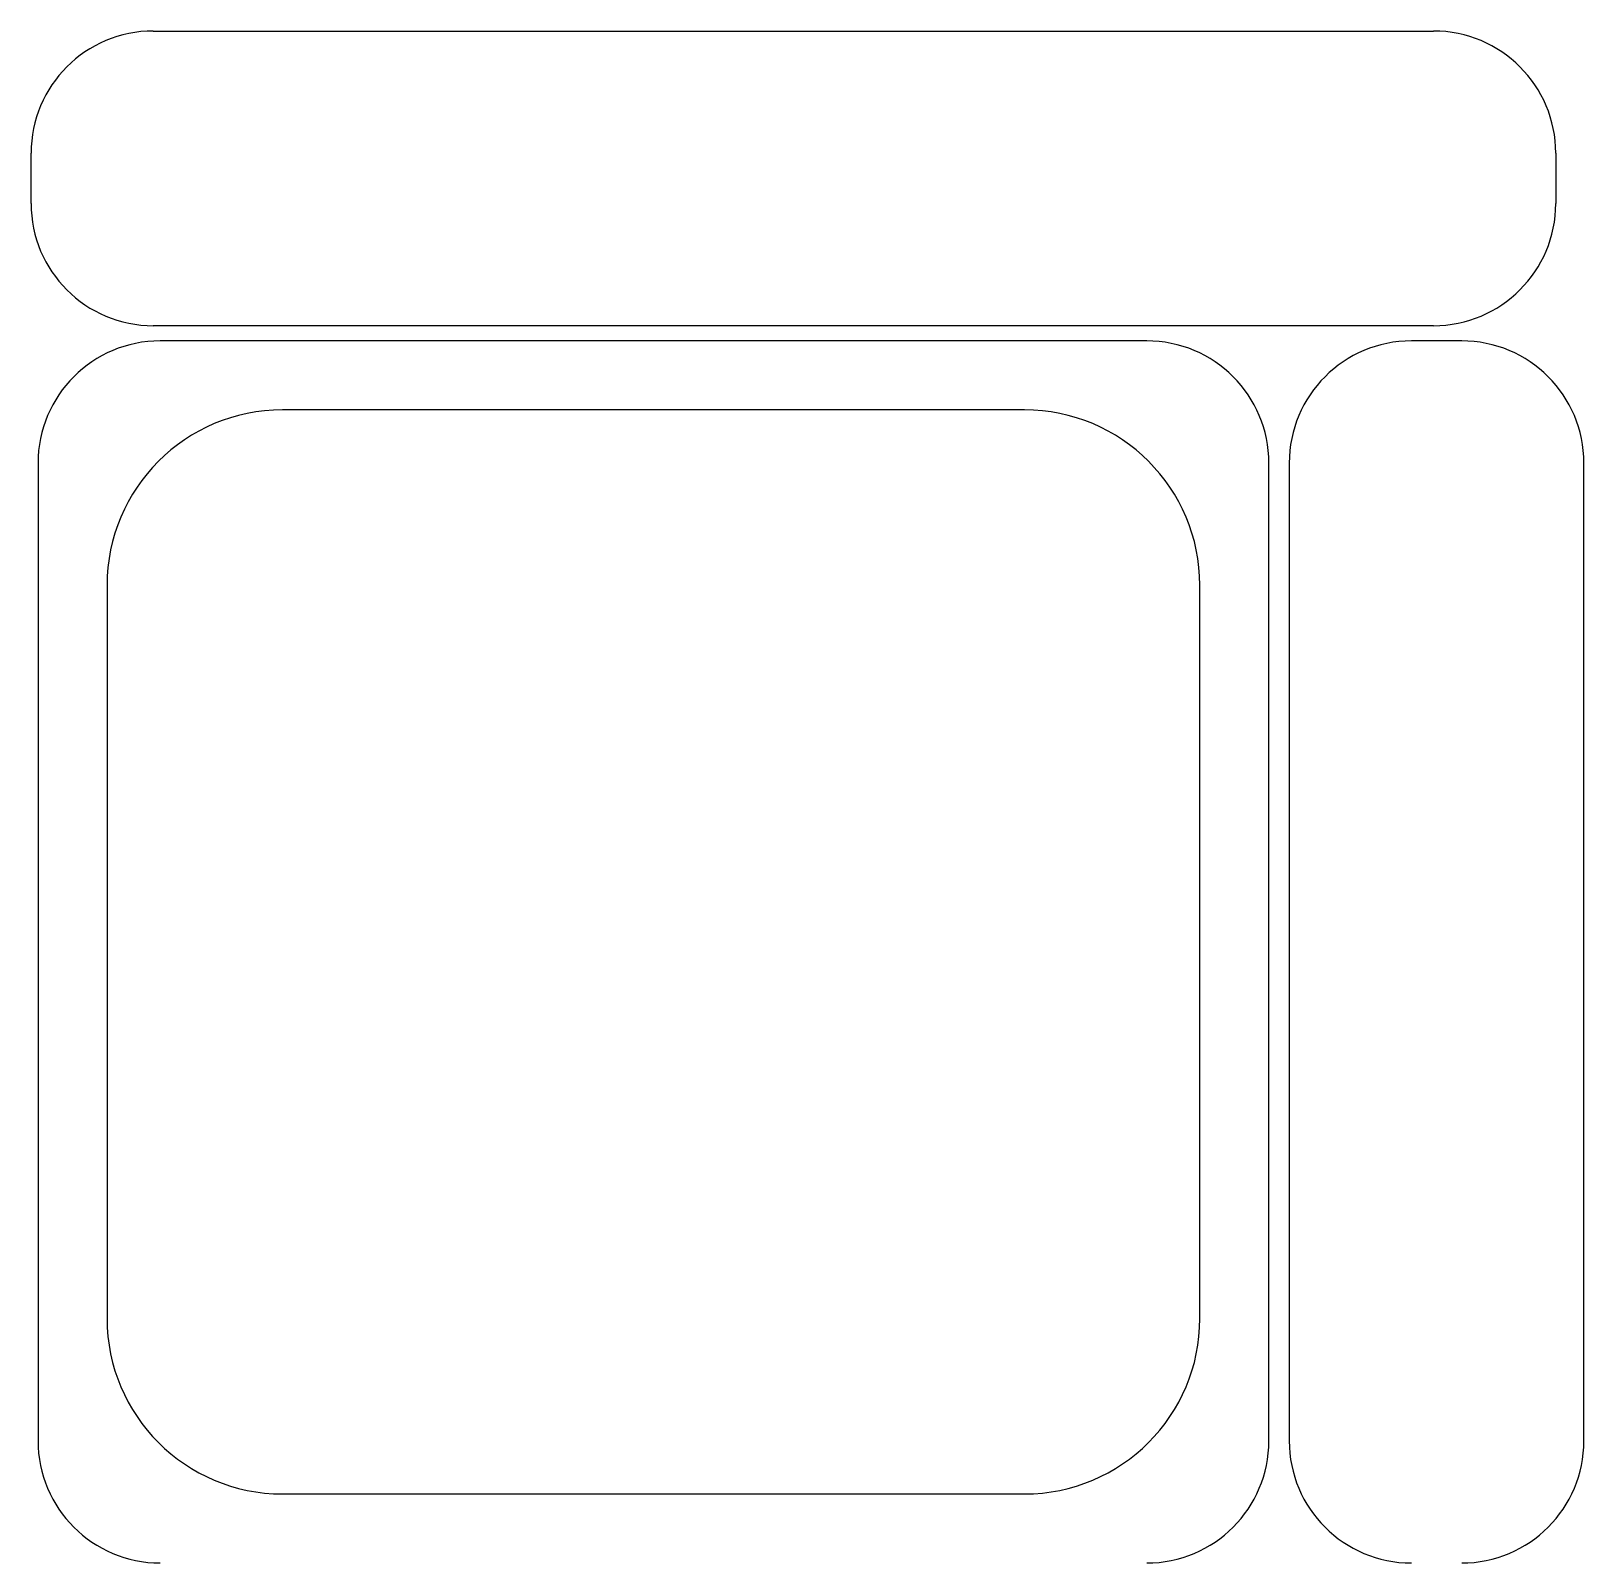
# Model space of a CAD drawing. Header units: inches. Extents: x 8.3 to 50.8, y 10.9 to 35.7.
# Drawn here: x 11.477 to 12.329, y 29.861 to 30.702 of the extents above; entities that cross this region are included whole.
import ezdxf

# ---------------------------------------------------------------- set-up
doc = ezdxf.new("R2010")
doc.units = ezdxf.units.IN
doc.header["$MEASUREMENT"] = 0
doc.layers.add('4', color=4, linetype='Continuous')

msp = doc.modelspace()

# ---------------------------------------------------------------- linework, layer by layer
at = {"layer": '4'}
for p, q in [((11.54433, 30.70155), (12.24685, 30.70155)), ((11.47724, 30.60689), (11.47724, 30.63447)), ((12.31394, 30.63447), (12.31394, 30.60689)), ((12.24685, 30.53981), (11.54433, 30.53981)), ((12.08945, 30.53147), (11.54815, 30.53147)), ((12.26232, 30.53147), (12.23475, 30.53147)), ((12.02236, 30.49358), (11.61523, 30.49358)), ((11.48106, 30.46438), (11.48106, 29.92769)), ((12.15653, 29.92769), (12.15653, 30.46438)), ((12.16766, 30.46438), (12.16766, 29.92769)), ((12.32941, 29.92769), (12.32941, 30.46438)), ((11.51895, 30.3973), (11.51895, 29.99478)), ((12.11865, 29.99478), (12.11865, 30.3973)), ((11.61523, 29.89849), (12.02236, 29.89849))]:
    msp.add_line(p, q, dxfattribs=at)
for centre, radius, start, end in [((11.54433, 30.63447), 0.06709, 90, 180), ((12.24685, 30.63447), 0.06709, 0, 90), ((11.54433, 30.60689), 0.06709, 180, 270), ((12.24685, 30.60689), 0.06709, 270, 0), ((11.54815, 30.46438), 0.06709, 90, 180), ((12.08945, 30.46438), 0.06709, 0, 90), ((12.23475, 30.46438), 0.06709, 90, 180), ((12.26232, 30.46438), 0.06709, 0, 90), ((11.61523, 30.3973), 0.09629, 90, 180), ((12.02236, 30.3973), 0.09629, 0, 90), ((11.61523, 29.99478), 0.09629, 180, 270), ((12.02236, 29.99478), 0.09629, 270, 0), ((11.54815, 29.92769), 0.06709, 180, 270), ((12.08945, 29.92769), 0.06709, 270, 0), ((12.23475, 29.92769), 0.06709, 180, 270), ((12.26232, 29.92769), 0.06709, 270, 0)]:
    msp.add_arc(centre, radius, start, end, dxfattribs=at)

doc.saveas('drawing.dxf')
